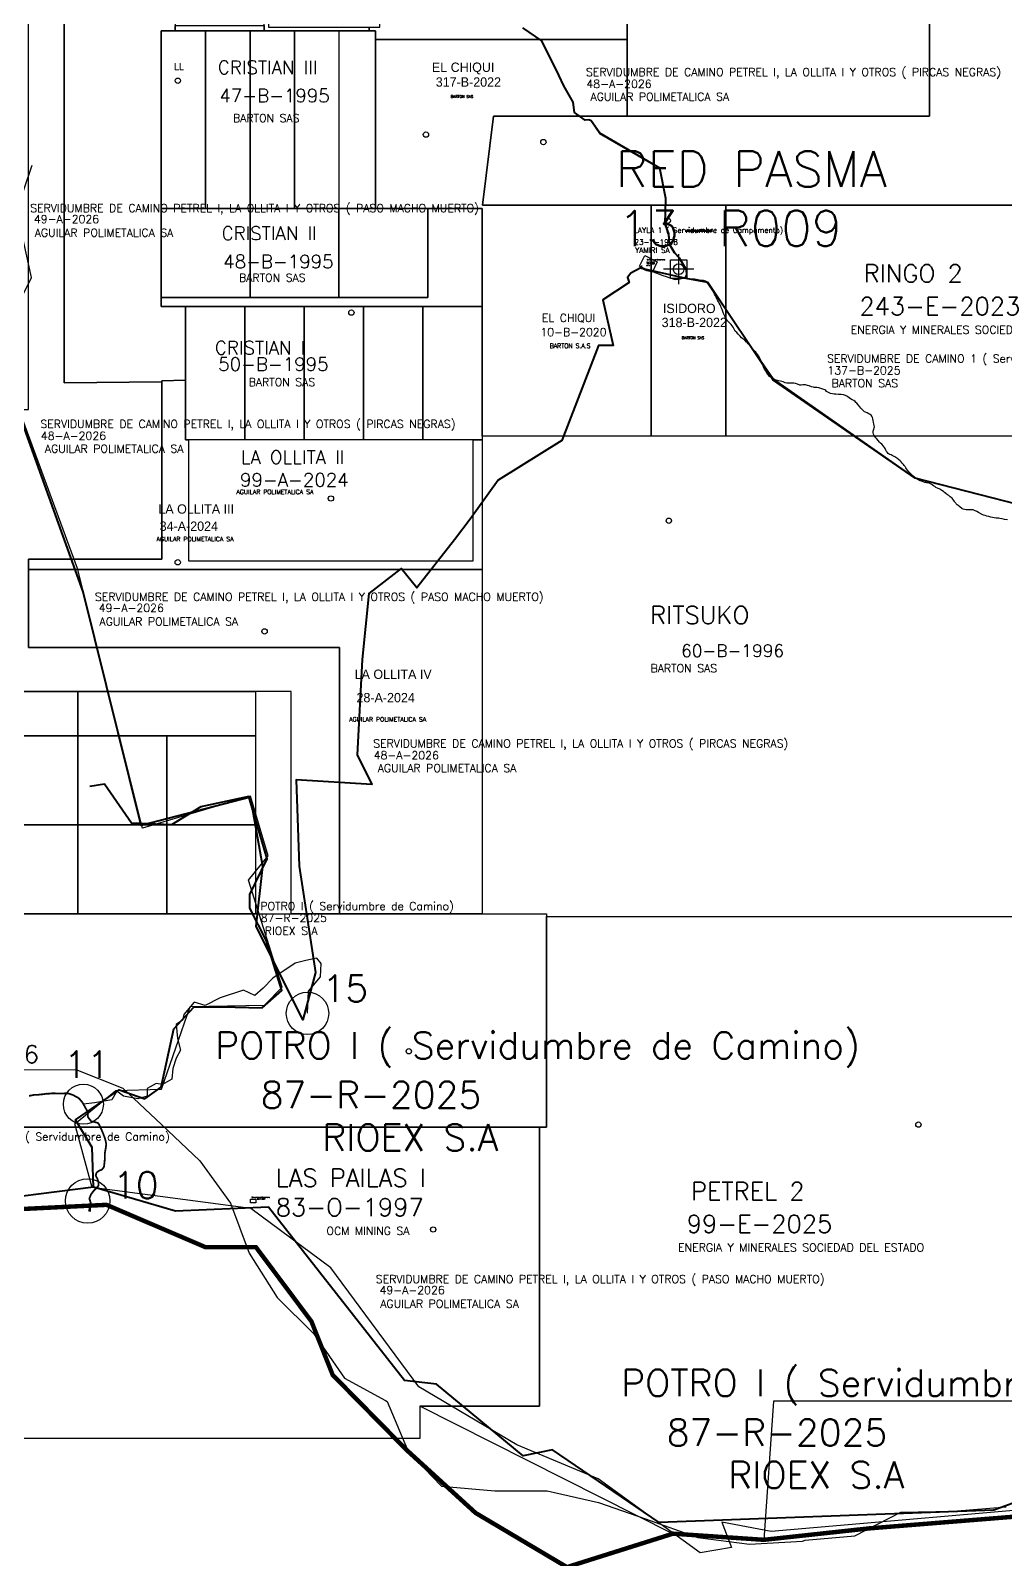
# Model space of a CAD drawing. Header units: metres. Extents: x -4406421 to 6012633, y 6449185 to 13337258.
# Drawn here: x 2451534 to 2462495, y 6853562 to 6870754 of the extents above; entities that cross this region are included whole.
import ezdxf

# ---------------------------------------------------------------- set-up
doc = ezdxf.new("R2010")
doc.units = ezdxf.units.M
doc.header["$LTSCALE"] = 20
doc.header["$MEASUREMENT"] = 0
doc.linetypes.add('CENTER', pattern=[2, 1.25, -0.25, 0.25, -0.25])
for name, color, linetype in [('CATEOS', 7, 'CONTINUOUS'), ('LIMDEP', 9, 'CONTINUOUS'), ('LIMITES', 119, 'CONTINUOUS'), ('MANIFEST', 1, 'CONTINUOUS'), ('MANIFEST-TEMP', 3, 'CONTINUOUS'), ('MINAS', 76, 'CONTINUOUS'), ('P.A.S.M.A puntos', 241, 'CONTINUOUS'), ('SERVIDUMBRE', 44, 'CONTINUOUS')]:
    doc.layers.add(name, color=color, linetype=linetype)
doc.layers.add('DEMASIA', color=7, linetype='CONTINUOUS', true_color=0xdefd91)
doc.layers.add('TITULARES', color=7, linetype='CONTINUOUS', true_color=0x04fbc6)
doc.styles.add('ROMANS', font='romans.shx', dxfattribs={"oblique": 1.17516e-08, "height": 3})

msp = doc.modelspace()

# ---------------------------------------------------------------- linework, layer by layer
at = {"layer": 'CATEOS', "color": 0, "ltscale": 100}
msp.add_lwpolyline([(2455411, 6870652), (2458241, 6870652), (2458241, 6869792), (2456741, 6869792), (2456616, 6868792), (2458511, 6868792), (2458511, 6866192), (2456611, 6866192), (2456611, 6868752), (2455411, 6868752)], close=True, dxfattribs=at)
at = {"layer": 'DEMASIA', "ltscale": 100}
for points in [[(2454161, 6874809), (2455459, 6874809), (2455459, 6874792), (2454211, 6874792), (2454211, 6870792), (2455342, 6870792), (2455341, 6870752), (2454161, 6870752)], [(2453161, 6870809), (2454161, 6870809), (2454161, 6870752), (2453161, 6870752)]]:
    msp.add_lwpolyline(points, close=True, dxfattribs=at)
at = {"layer": 'LIMDEP', "linetype": 'Continuous'}
msp.add_lwpolyline([(2451455, 6859067), (2452043, 6859069), (2452573, 6858861), (2453005, 6858452), (2453438, 6858044), (2453783, 6857569), (2453991, 6857004), (2454306, 6856507), (2454720, 6856098), (2455064, 6855601), (2455526, 6855347), (2455545, 6855336), (2455773, 6854794), (2455773, 6854783), (2456156, 6854385), (2456754, 6854332), (2457342, 6854334), (2457920, 6854203), (2458450, 6854017), (2459038, 6853808), (2459617, 6853733), (2460214, 6853768), (2460243, 6853779), (2460801, 6853825), (2461320, 6854093), (2461908, 6854106), (2462505, 6854152)], dxfattribs=at)
at = {"layer": 'LIMITES', "linetype": 'CENTER', "ltscale": 1500, "const_width": 50, "flags": 128}
msp.add_lwpolyline([(2436490, 6858395), (2437459, 6858060), (2438173, 6857823), (2438837, 6857300), (2439468, 6857089), (2440415, 6857044), (2441586, 6856747), (2442892, 6857137), (2443745, 6857752), (2444753, 6858153), (2446522, 6857777), (2447432, 6857516), (2449125, 6856270), (2449748, 6856224), (2450775, 6857469), (2452388, 6857549), (2453498, 6857074), (2454069, 6857072), (2454692, 6856238), (2454931, 6855636), (2455757, 6854797), (2456538, 6854084), (2457565, 6853475), (2458757, 6853851), (2459780, 6853782), (2460968, 6853911), (2462854, 6854063), (2464452, 6854512), (2466110, 6854612), (2467611, 6855295), (2468767, 6856204), (2469345, 6857161), (2470008, 6857756)], dxfattribs=at)
at = {"layer": 'MANIFEST', "ltscale": 100}
for points in [[(2456741, 6869792), (2461641, 6869792), (2461641, 6874659), (2463211, 6875603), (2462241, 6877292), (2461641, 6877028), (2461641, 6877440), (2464139, 6877436), (2464147, 6877292), (2462788, 6877292), (2462617, 6876929), (2465759, 6876929), (2465759, 6875054), (2462611, 6875054), (2462611, 6872054), (2467000, 6872054), (2467000, 6867397), (2464467, 6867397), (2464467, 6868792), (2456616, 6868792)], [(2451709, 6874809), (2452350, 6875269), (2452722, 6875409), (2457911, 6875409), (2457911, 6874792), (2458241, 6874218), (2458241, 6870652), (2455411, 6870652), (2455411, 6870752), (2455341, 6870752), (2455342, 6870792), (2455461, 6870792), (2455459, 6874792), (2455459, 6874792), (2455459, 6874809)], [(2451509, 6874809), (2453161, 6874809), (2453161, 6873792), (2451911, 6873792), (2451911, 6866792), (2453009, 6866802), (2453009, 6864809), (2451509, 6864809), (2451509, 6863815), (2455009, 6863815), (2455009, 6860823), (2454465, 6860823), (2454465, 6863323), (2446065, 6863323), (2446065, 6863492), (2447509, 6863492), (2447509, 6864492), (2449509, 6864492), (2449509, 6865492), (2450509, 6865492), (2450509, 6866492), (2451509, 6866492)], [(2451911, 6873792), (2453161, 6873792), (2453161, 6870752), (2453002, 6870752), (2453002, 6867652), (2453277, 6867652), (2453277, 6866822), (2453009, 6866816), (2453009, 6866802), (2451911, 6866792)], [(2459351, 6866192), (2459351, 6868792), (2464467, 6868792), (2464467, 6866192)], [(2459351, 6868792), (2464467, 6868792), (2464467, 6866192), (2459351, 6866192)], [(2456611, 6866192), (2456611, 6860823), (2457334, 6860823), (2457334, 6860792), (2462611, 6860792), (2462611, 6866192)], [(2451509, 6864692), (2456611, 6864692), (2456611, 6860823), (2455009, 6860823), (2455009, 6863815), (2451509, 6863815)], [(2457334, 6860791), (2462794, 6860791), (2462794, 6855340), (2459889, 6855340), (2459780, 6853782), (2458757, 6853851), (2455910, 6855285), (2457257, 6855285), (2457257, 6858422), (2457334, 6858422)]]:
    msp.add_lwpolyline(points, close=True, dxfattribs=at)
at = {"layer": 'MANIFEST', "color": 1, "ltscale": 100}
for points in [[(2458241, 6874218), (2458911, 6873052), (2461068, 6874315), (2461641, 6874659), (2461641, 6869792), (2458241, 6869792)], [(2455411, 6870652), (2458241, 6870652), (2458241, 6869792), (2456741, 6869792), (2456616, 6868792), (2458511, 6868792), (2458511, 6866192), (2456611, 6866192), (2456611, 6868752), (2455411, 6868752)], [(2458511, 6868792), (2459351, 6868792), (2459351, 6866192), (2458511, 6866192)], [(2451509, 6864809), (2453009, 6864809), (2453009, 6866816), (2453277, 6866822), (2453277, 6866152), (2453311, 6866152), (2453311, 6864792), (2456511, 6864792), (2456511, 6866152), (2456611, 6866152), (2456611, 6865792), (2456611, 6864692), (2451509, 6864692)], [(2453311, 6866152), (2453311, 6864792), (2456511, 6864792), (2456511, 6866152)]]:
    msp.add_lwpolyline(points, close=True, dxfattribs=at)
at = {"layer": 'MANIFEST', "linetype": 'Continuous'}
for points in [[(2453002, 6870752), (2455411, 6870752), (2455411, 6868752), (2453002, 6868752)], [(2449334, 6858423), (2457257, 6858423), (2457257, 6855285), (2455911, 6855285), (2455911, 6854923), (2449334, 6854923)]]:
    msp.add_lwpolyline(points, close=True, dxfattribs=at)
at = {"layer": 'MANIFEST', "ltscale": 100}
msp.add_lwpolyline([(2454941, 6865492, -1), (2454881, 6865492, -1)], format="xyb", close=True, dxfattribs=at)
at = {"layer": 'MANIFEST'}
msp.add_lwpolyline([(2447334, 6858423), (2447334, 6860823), (2457334, 6860823), (2457334, 6858423), (2447334, 6858423)], dxfattribs=at)
at = {"layer": 'MANIFEST', "color": 1, "ltscale": 100}
for centre in [(2455980, 6869584), (2458699, 6868616), (2453189, 6864774)]:
    msp.add_circle(centre, 30, dxfattribs=at)
at = {"layer": 'MANIFEST', "ltscale": 100}
for centre in [(2457300, 6869500), (2454165, 6863997), (2461517, 6858451)]:
    msp.add_circle(centre, 30, dxfattribs=at)
at = {"layer": 'MANIFEST', "linetype": 'Continuous'}
for centre in [(2455141, 6867582), (2454911, 6865492), (2456061, 6857272)]:
    msp.add_circle(centre, 30, dxfattribs=at)
at = {"layer": 'MANIFEST'}
for centre in [(2458711, 6865242), (2455787, 6859276)]:
    msp.add_circle(centre, 30, dxfattribs=at)
at = {"layer": 'MANIFEST-TEMP', "color": 5, "ltscale": 100}
for points in [[(2459351, 6868792), (2464467, 6868792)], [(2453999, 6861037), (2454196, 6861440), (2453990, 6862139), (2453450, 6862024), (2453119, 6861824), (2452670, 6861841), (2452365, 6862278), (2452201, 6862253)]]:
    msp.add_lwpolyline(points, dxfattribs=at)
at = {"layer": 'MANIFEST-TEMP', "color": 42, "lineweight": 20, "ltscale": 100}
msp.add_lwpolyline([(2478511, 6866102), (2476891, 6865217), (2476415, 6864508), (2474578, 6862821), (2471442, 6863166), (2468827, 6863329), (2467185, 6863687), (2465599, 6864303), (2463401, 6865229), (2461491, 6865718), (2459888, 6866837), (2459130, 6867931), (2458908, 6867966)], dxfattribs=at)
at = {"layer": 'MINAS', "ltscale": 100}
for points in [[(2453002, 6868752), (2453002, 6870752), (2453502, 6870752), (2453502, 6868752)], [(2453502, 6868752), (2453502, 6870752), (2454002, 6870752), (2454002, 6868752)], [(2454002, 6868752), (2454002, 6870752), (2454502, 6870752), (2454502, 6868752)], [(2454502, 6868752), (2454502, 6870752), (2455002, 6870752), (2455002, 6868752)], [(2455411, 6870752), (2455341, 6870752), (2455002, 6870752), (2455002, 6868752), (2455411, 6868752)], [(2453002, 6868752), (2454002, 6868752), (2454002, 6867752), (2453002, 6867752)], [(2456002, 6868752), (2456611, 6868752), (2456611, 6867652), (2453002, 6867652), (2453002, 6867752), (2456002, 6867752), (2456002, 6868752)], [(2454002, 6868752), (2455002, 6868752), (2455002, 6867752), (2454002, 6867752)], [(2455002, 6868752), (2456002, 6868752), (2456002, 6867752), (2455002, 6867752)], [(2453277, 6867652), (2453944, 6867652), (2453944, 6866152), (2453277, 6866152)], [(2453944, 6867652), (2454611, 6867652), (2454611, 6866152), (2453944, 6866152)], [(2454611, 6867652), (2455277, 6867652), (2455277, 6866152), (2454611, 6866152)], [(2455277, 6867652), (2455944, 6867652), (2455944, 6866152), (2455277, 6866152)], [(2455944, 6867652), (2456611, 6867652), (2456611, 6866152), (2455944, 6866152)], [(2452065, 6862823), (2450065, 6862823), (2450065, 6863323), (2452065, 6863323)], [(2454065, 6862823), (2452065, 6862823), (2452065, 6863323), (2454065, 6863323)], [(2454065, 6863323), (2454065, 6860823), (2454465, 6860823), (2454465, 6863323)], [(2451065, 6861823), (2451065, 6862823), (2452065, 6862823), (2452065, 6861823)], [(2452065, 6861823), (2452065, 6862823), (2453065, 6862823), (2453065, 6861823)], [(2453065, 6861823), (2453065, 6862823), (2454065, 6862823), (2454065, 6861823)], [(2451065, 6860823), (2451065, 6861823), (2452065, 6861823), (2452065, 6860823)], [(2452065, 6860823), (2452065, 6861823), (2453065, 6861823), (2453065, 6860823)], [(2453065, 6860823), (2453065, 6861823), (2454065, 6861823), (2454065, 6860823)]]:
    msp.add_lwpolyline(points, close=True, dxfattribs=at)
msp.add_circle((2453190, 6870190), 30, dxfattribs=at)
msp.add_circle((2453190, 6870190), 30, dxfattribs=at)
msp.add_circle((2453190, 6870190), 30, dxfattribs=at)
at = {"layer": 'P.A.S.M.A puntos', "ltscale": 100}
for p, q in [((2458821, 6868239), (2458821, 6867901)), ((2458821, 6868239), (2458821, 6867901)), ((2458990, 6868070), (2458652, 6868070)), ((2458990, 6868070), (2458652, 6868070))]:
    msp.add_line(p, q, dxfattribs=at)
msp.add_lwpolyline([(2458728, 6868176), (2458914, 6868176), (2458914, 6867964), (2458728, 6867964)], close=True, dxfattribs=at)
msp.add_lwpolyline([(2458728, 6868176), (2458914, 6868176), (2458914, 6867964), (2458728, 6867964)], close=True, dxfattribs=at)
msp.add_circle((2458821, 6868070), 60, dxfattribs=at)
msp.add_circle((2458821, 6868070), 60, dxfattribs=at)
at = {"layer": 'SERVIDUMBRE', "color": 33, "lineweight": 40, "ltscale": 100}
msp.add_lwpolyline([(2463352, 6865239), (2461480, 6865721), (2459881, 6866828), (2459149, 6867919), (2458907, 6867966), (2458907, 6867966), (2458900, 6867984), (2458913, 6868008), (2458910, 6868064), (2458829, 6868196), (2458773, 6868257), (2458719, 6868353), (2458709, 6868469), (2458670, 6868579), (2458676, 6868867), (2458610, 6869208), (2457934, 6869598), (2457838, 6869739), (2457812, 6869749), (2457771, 6869746), (2457651, 6869834), (2457635, 6869948), (2457529, 6870131), (2457473, 6870253), (2457281, 6870639), (2457070, 6870784)], dxfattribs=at)
at = {"layer": 'SERVIDUMBRE', "color": 42, "lineweight": 40, "ltscale": 100}
for points in [[(2458908, 6867966), (2458900, 6867984), (2458913, 6868008), (2458910, 6868064), (2458829, 6868196), (2458773, 6868255), (2458719, 6868353), (2458709, 6868465), (2458670, 6868579), (2458676, 6868867), (2458610, 6869208), (2457933, 6869600), (2457837, 6869740), (2457813, 6869749), (2457771, 6869747), (2457651, 6869834), (2457635, 6869948), (2457529, 6870132), (2457473, 6870253), (2457281, 6870639), (2457070, 6870784)], [(2458907, 6867966), (2458387, 6868083), (2458282, 6868025), (2458247, 6867976), (2458264, 6867922), (2457968, 6867726), (2458083, 6867213), (2457920, 6867213), (2457509, 6866144), (2456790, 6865697), (2456478, 6865261), (2456300, 6865026), (2455878, 6864487), (2455700, 6864703), (2455339, 6864422), (2455264, 6863683), (2455208, 6862609), (2455371, 6862277), (2454520, 6862330), (2454553, 6861358), (2454736, 6860160), (2454594, 6859631), (2454072, 6860681), (2454146, 6861353), (2454006, 6862132), (2452777, 6861813), (2452127, 6864443), (2451046, 6867437)]]:
    msp.add_lwpolyline(points, dxfattribs=at)
at = {"layer": 'SERVIDUMBRE', "color": 42, "lineweight": 30, "ltscale": 100}
for points in [[(2451253, 6867386), (2451544, 6867978), (2451381, 6868729), (2451553, 6869240)], [(2463409, 6854184), (2459862, 6853877), (2459308, 6853982), (2459417, 6853697), (2459063, 6853634), (2457918, 6854467), (2457003, 6854849), (2455900, 6855504), (2454912, 6856841), (2454012, 6857508), (2452227, 6857743), (2452032, 6858458), (2452493, 6858835), (2453007, 6858851), (2453328, 6859780), (2454163, 6859794), (2454362, 6859998), (2453984, 6861200), (2454207, 6861475), (2454008, 6862146), (2452793, 6861783), (2452061, 6864703), (2451053, 6867439)]]:
    msp.add_lwpolyline(points, dxfattribs=at)
at = {"layer": 'SERVIDUMBRE', "ltscale": 100}
for points in [[(2458441, 6868224), (2458581, 6868154), (2458522, 6868034), (2458381, 6868103)], [(2454008, 6857612), (2454068, 6857612), (2454068, 6857572), (2454008, 6857572)]]:
    msp.add_lwpolyline(points, close=True, dxfattribs=at)
at = {"layer": 'SERVIDUMBRE'}
msp.add_lwpolyline([(2462519, 6865253), (2462486, 6865256), (2462457, 6865262), (2462433, 6865268), (2462417, 6865270), (2462400, 6865271), (2462390, 6865272), (2462368, 6865276), (2462333, 6865283), (2462308, 6865290), (2462287, 6865294), (2462267, 6865299), (2462250, 6865306), (2462227, 6865316), (2462194, 6865333), (2462172, 6865344), (2462148, 6865357), (2462131, 6865364), (2462111, 6865366), (2462072, 6865366), (2462053, 6865366), (2462034, 6865368), (2462020, 6865372), (2462005, 6865381), (2461983, 6865397), (2461964, 6865412), (2461952, 6865422), (2461943, 6865431), (2461936, 6865440), (2461928, 6865449), (2461923, 6865458), (2461914, 6865470), (2461905, 6865484), (2461897, 6865494), (2461885, 6865503), (2461873, 6865512), (2461858, 6865524), (2461845, 6865534), (2461826, 6865549), (2461812, 6865559), (2461798, 6865569), (2461781, 6865581), (2461770, 6865589), (2461759, 6865595), (2461732, 6865607), (2461712, 6865617), (2461700, 6865626), (2461688, 6865635), (2461673, 6865646), (2461661, 6865654), (2461647, 6865660), (2461628, 6865667), (2461611, 6865669), (2461600, 6865670), (2461589, 6865672), (2461569, 6865680), (2461552, 6865687), (2461552, 6865687), (2461538, 6865692), (2461521, 6865699), (2461509, 6865705), (2461496, 6865714), (2461474, 6865730), (2461455, 6865745), (2461442, 6865757), (2461420, 6865781), (2461407, 6865797), (2461395, 6865812), (2461384, 6865825), (2461376, 6865838), (2461367, 6865850), (2461358, 6865862), (2461348, 6865873), (2461334, 6865889), (2461323, 6865903), (2461316, 6865910), (2461311, 6865916), (2461294, 6865930), (2461285, 6865938), (2461276, 6865945), (2461264, 6865952), (2461251, 6865959), (2461223, 6865975), (2461210, 6865982), (2461197, 6865987), (2461187, 6865992), (2461177, 6865999), (2461166, 6866011), (2461159, 6866021), (2461152, 6866037), (2461143, 6866053), (2461135, 6866065), (2461123, 6866081), (2461104, 6866101), (2461092, 6866113), (2461079, 6866127), (2461065, 6866143), (2461048, 6866163), (2461039, 6866175), (2461030, 6866187), (2461020, 6866201), (2461012, 6866217), (2461008, 6866232), (2461009, 6866248), (2461012, 6866260), (2461015, 6866272), (2461021, 6866288), (2461022, 6866299), (2461019, 6866314), (2461015, 6866330), (2461011, 6866345), (2461007, 6866369), (2461003, 6866387), (2461000, 6866404), (2460994, 6866419), (2460986, 6866429), (2460975, 6866437), (2460961, 6866445), (2460942, 6866454), (2460922, 6866461), (2460910, 6866467), (2460902, 6866473), (2460886, 6866492), (2460871, 6866508), (2460857, 6866524), (2460841, 6866544), (2460825, 6866562), (2460814, 6866573), (2460804, 6866581), (2460790, 6866592), (2460772, 6866603), (2460772, 6866603), (2460754, 6866614), (2460739, 6866624), (2460722, 6866636), (2460711, 6866644), (2460696, 6866651), (2460676, 6866656), (2460647, 6866661), (2460620, 6866662), (2460589, 6866664), (2460570, 6866666), (2460551, 6866670), (2460528, 6866674), (2460512, 6866679), (2460499, 6866686), (2460485, 6866696), (2460477, 6866705), (2460463, 6866715), (2460452, 6866719), (2460419, 6866729), (2460397, 6866736), (2460374, 6866739), (2460350, 6866740), (2460336, 6866742), (2460316, 6866748), (2460289, 6866757), (2460271, 6866764), (2460247, 6866770), (2460231, 6866771), (2460217, 6866771), (2460199, 6866768), (2460182, 6866767), (2460158, 6866777), (2460135, 6866785), (2460116, 6866789), (2460094, 6866789), (2460068, 6866787), (2460054, 6866787), (2460036, 6866788), (2460019, 6866793), (2459998, 6866802), (2459980, 6866809), (2459965, 6866812), (2459944, 6866815), (2459931, 6866817), (2459917, 6866821), (2459903, 6866828), (2459883, 6866840), (2459858, 6866855), (2459842, 6866865), (2459830, 6866878), (2459818, 6866894), (2459809, 6866907), (2459797, 6866930), (2459787, 6866946), (2459780, 6866962), (2459772, 6866983), (2459763, 6867006), (2459752, 6867031), (2459742, 6867054), (2459731, 6867078), (2459724, 6867092), (2459712, 6867108), (2459699, 6867124), (2459688, 6867136), (2459670, 6867153), (2459654, 6867171), (2459637, 6867193), (2459620, 6867212), (2459604, 6867230), (2459594, 6867241), (2459585, 6867250), (2459564, 6867271), (2459544, 6867286), (2459529, 6867300), (2459511, 6867317), (2459490, 6867338), (2459475, 6867357), (2459458, 6867374), (2459449, 6867388), (2459442, 6867402), (2459433, 6867418), (2459421, 6867435), (2459411, 6867449), (2459391, 6867467), (2459372, 6867489), (2459361, 6867502), (2459350, 6867522), (2459340, 6867541), (2459333, 6867557), (2459326, 6867574), (2459317, 6867594), (2459309, 6867618), (2459300, 6867640), (2459294, 6867654), (2459288, 6867669), (2459276, 6867690), (2459270, 6867703), (2459262, 6867716), (2459250, 6867738), (2459243, 6867755), (2459234, 6867772), (2459226, 6867790), (2459217, 6867809), (2459208, 6867822), (2459197, 6867840), (2459176, 6867875), (2459161, 6867893), (2459147, 6867909), (2459137, 6867925), (2459122, 6867935), (2459101, 6867942), (2459057, 6867948), (2458998, 6867957), (2458948, 6867962), (2458906, 6867966), (2458889, 6867967), (2458871, 6867966), (2458837, 6867958), (2458811, 6867953), (2458790, 6867952), (2458772, 6867955), (2458751, 6867962), (2458715, 6867973), (2458683, 6867986), (2458647, 6867997), (2458618, 6868007), (2458592, 6868017), (2458557, 6868031), (2458543, 6868036), (2458520, 6868041), (2458481, 6868047), (2458465, 6868051), (2458445, 6868059), (2458422, 6868069), (2458414, 6868079), (2458407, 6868095), (2458408, 6868112)], dxfattribs=at)
at = {"layer": 'SERVIDUMBRE', "lineweight": 40, "ltscale": 100}
for points in [[(2453999, 6861037), (2454196, 6861440), (2453990, 6862139), (2453450, 6862024), (2453119, 6861824), (2452670, 6861841), (2452365, 6862278), (2452201, 6862253)], [(2452240, 6857746), (2452226, 6858193), (2452038, 6858505), (2452530, 6858841), (2452820, 6858742), (2453004, 6858873), (2453145, 6859528), (2453368, 6859770), (2453685, 6859777), (2454140, 6859766), (2454360, 6859958), (2454184, 6860525), (2453999, 6860886), (2453999, 6861037)], [(2465129, 6855120), (2462364, 6854115), (2458601, 6853977), (2457403, 6854793), (2457074, 6854728), (2456099, 6855533), (2455739, 6855573), (2454209, 6857521), (2453162, 6857479), (2452240, 6857746), (2450825, 6857567), (2449713, 6856428), (2448994, 6856516), (2445581, 6858546), (2444297, 6858704), (2442558, 6858064), (2440512, 6858216)]]:
    msp.add_lwpolyline(points, dxfattribs=at)
at = {"layer": 'SERVIDUMBRE', "ltscale": 100}
for points in [[(2454648, 6859703), (2454659, 6859950), (2454794, 6860112), (2454800, 6860261), (2454752, 6860324), (2454629, 6860297), (2454508, 6860267), (2454258, 6860098), (2454150, 6859984), (2454057, 6859903), (2453927, 6859963), (2453666, 6859876), (2453498, 6859789), (2453373, 6859827), (2453259, 6859691), (2453242, 6859626), (2453172, 6859577), (2453188, 6859420), (2453221, 6859289), (2453172, 6859197), (2453133, 6859082), (2453122, 6858962), (2453019, 6858903), (2452948, 6858914), (2452845, 6858859), (2452845, 6858772), (2452742, 6858740), (2452579, 6858772), (2452503, 6858827), (2452448, 6858729), (2452253, 6858696), (2452128, 6858680)], [(2451518, 6858775), (2451541, 6858778), (2451573, 6858786), (2451613, 6858785), (2451643, 6858790), (2451680, 6858793), (2451715, 6858799), (2451730, 6858798), (2451781, 6858803), (2451855, 6858801), (2451955, 6858803), (2452015, 6858782), (2452077, 6858748), (2452117, 6858701), (2452157, 6858630), (2452170, 6858607), (2452178, 6858564), (2452179, 6858539), (2452187, 6858525), (2452216, 6858488), (2452244, 6858483), (2452291, 6858470), (2452307, 6858449), (2452335, 6858386), (2452351, 6858349), (2452368, 6858302), (2452379, 6858264), (2452384, 6858235), (2452383, 6858214), (2452377, 6858173), (2452370, 6858135), (2452370, 6858079), (2452366, 6858032), (2452359, 6857973), (2452336, 6857945), (2452308, 6857934), (2452281, 6857916), (2452273, 6857902), (2452267, 6857879), (2452275, 6857860), (2452284, 6857848), (2452299, 6857796), (2452298, 6857767), (2452286, 6857749), (2452243, 6857706), (2452213, 6857665), (2452195, 6857620), (2452210, 6857570), (2452185, 6857475)]]:
    msp.add_lwpolyline(points, dxfattribs=at)
at = {"layer": 'SERVIDUMBRE', "linetype": 'Continuous', "const_width": 20}
msp.add_lwpolyline([(2451518, 6858775), (2451541, 6858778), (2451573, 6858786), (2451613, 6858785), (2451643, 6858790), (2451680, 6858793), (2451715, 6858799), (2451730, 6858798), (2451781, 6858803), (2451855, 6858801), (2451955, 6858803), (2452015, 6858782), (2452077, 6858748), (2452117, 6858701), (2452157, 6858630), (2452170, 6858607), (2452178, 6858564), (2452179, 6858539), (2452187, 6858525), (2452216, 6858488), (2452244, 6858483), (2452291, 6858470), (2452307, 6858449), (2452335, 6858386), (2452351, 6858349), (2452368, 6858302), (2452379, 6858264), (2452384, 6858235), (2452383, 6858214), (2452377, 6858173), (2452370, 6858135), (2452370, 6858079), (2452366, 6858032), (2452359, 6857973), (2452336, 6857945), (2452308, 6857934), (2452281, 6857916), (2452273, 6857902), (2452267, 6857879), (2452275, 6857860), (2452284, 6857848), (2452299, 6857796), (2452298, 6857767), (2452286, 6857749), (2452243, 6857706), (2452213, 6857665), (2452195, 6857620), (2452210, 6857570), (2452202, 6857472)], dxfattribs=at)
at = {"layer": 'SERVIDUMBRE', "color": 0, "ltscale": 100}
for centre, radius in [((2454648, 6859702), 239), ((2452128, 6858680), 225), ((2452176, 6857593), 250)]:
    msp.add_circle(centre, radius, dxfattribs=at)

# ---------------------------------------------------------------- texts
at = {"layer": 'CATEOS', "linetype": 'Continuous', "style": 'ROMANS', "oblique": 0}
for s, p in [('10-B-2020', (2457266, 6867318)), ('EL CHIQUI', (2457284, 6867478))]:
    msp.add_text(s, height=90, dxfattribs=at).set_placement(p)
at = {"layer": 'MANIFEST', "color": 1}
for s, p in [('EL CHIQUI', (2456047, 6870289)), ('317-B-2022', (2456090, 6870123)), ('ISIDORO', (2458644, 6867577)), ('318-B-2022', (2458630, 6867419)), ('LA OLLITA III', (2452971, 6865321)), ('34-A-2024', (2452986, 6865128)), ('LA OLLITA IV', (2455178, 6863463)), ('28-A-2024', (2455199, 6863200))]:
    msp.add_text(s, height=105, dxfattribs=at).set_placement(p)
at = {"layer": 'MANIFEST', "linetype": 'Continuous', "style": 'ROMANS', "oblique": 0}
for s, height, p in [('RINGO 2', 200, (2460901, 6867923)), ('243-E-2023', 200, (2460854, 6867554)), ('LA OLLITA II', 150, (2453897, 6865882)), ('99-A-2024', 150, (2453889, 6865626)), ('RITSUKO', 200, (2458502, 6864081)), ('31-E-1996', 200, (2449992, 6859142)), ('LAS PAILAS I', 200, (2454291, 6857753)), ('PETREL 2', 200, (2458960, 6857603)), ('83-O-1997', 200, (2454291, 6857422)), ('99-E-2025', 200, (2458912, 6857234))]:
    msp.add_text(s, height=height, dxfattribs=at).set_placement(p)
at = {"layer": 'MANIFEST', "style": 'ROMANS'}
msp.add_text('60-B-1996', height=140, dxfattribs=at).set_placement((2458849, 6863710))
at = {"layer": 'MINAS', "linetype": 'Continuous', "style": 'ROMANS', "oblique": 0}
msp.add_text('LL', height=75, rotation=0, dxfattribs=at).set_placement((2453148, 6870311))
for s, height, p in [('LL', 75, (2453148, 6870311)), ('LL', 75, (2453148, 6870311)), ('CRISTIAN III', 150, (2453640, 6870265)), ('47-B-1995', 150, (2453657, 6869947)), ('CRISTIAN II', 150, (2453683, 6868399)), ('48-B-1995', 150, (2453700, 6868081)), ('CRISTIAN I', 150, (2453607, 6867112)), ('50-B-1995', 150, (2453644, 6866928))]:
    msp.add_text(s, height=height, dxfattribs=at).set_placement(p)
at = {"layer": 'P.A.S.M.A puntos', "linetype": 'Continuous', "style": 'ROMANS', "oblique": 0}
for s, p in [('RED PASMA', (2458113, 6868996)), ('13-R009', (2458139, 6868330))]:
    msp.add_text(s, height=400, dxfattribs=at).set_placement(p)
at = {"layer": 'SERVIDUMBRE', "linetype": 'Continuous', "style": 'ROMANS', "oblique": 0}
for s, height, p in [('SERVIDUMBRE DE CAMINO PETREL I, LA OLLITA I Y OTROS ( PIRCAS NEGRAS)', 90, (2457779, 6870242)), ('48-A-2026', 90, (2457784, 6870109)), ('AGUILAR POLIMETALICA SA', 90, (2457830, 6869965)), ('SERVIDUMBRE DE CAMINO PETREL I, LA OLLITA I Y OTROS ( PASO MACHO MUERTO)', 90, (2451530, 6868713)), ('49-A-2026', 90, (2451572, 6868589)), ('AGUILAR POLIMETALICA SA', 90, (2451581, 6868436)), ('LAYLA 1 ( Servidumbre de Campamento)', 60, (2458319, 6868479)), ('LAYLA 1 ( Servidumbre de Campamento)', 60, (2458319, 6868479)), ('23-Y-1998', 60, (2458324, 6868346)), ('23-Y-1998', 60, (2458324, 6868346)), ('YAMIRI SA', 60, (2458332, 6868254)), ('YAMIRI SA', 60, (2458332, 6868254)), ('SERVIDUMBRE DE CAMINO 1 ( Servidumbre de Camino)', 90, (2460489, 6867020)), ('137-B-2025', 90, (2460494, 6866887)), ('BARTON SAS', 90, (2460540, 6866743)), ('SERVIDUMBRE DE CAMINO PETREL I, LA OLLITA I Y OTROS ( PIRCAS NEGRAS)', 90, (2451645, 6866285)), ('48-A-2026', 90, (2451650, 6866152)), ('AGUILAR POLIMETALICA SA', 90, (2451695, 6866007)), ('SERVIDUMBRE DE CAMINO PETREL I, LA OLLITA I Y OTROS ( PASO MACHO MUERTO)', 90, (2452258, 6864341)), ('49-A-2026', 90, (2452300, 6864216)), ('AGUILAR POLIMETALICA SA', 90, (2452309, 6864063)), ('SERVIDUMBRE DE CAMINO PETREL I, LA OLLITA I Y OTROS ( PIRCAS NEGRAS)', 90, (2455387, 6862692)), ('48-A-2026', 90, (2455392, 6862559)), ('AGUILAR POLIMETALICA SA', 90, (2455438, 6862415)), ('POTRO I ( Servidumbre de Camino)', 90, (2454118, 6860863)), ('87-R-2025', 90, (2454123, 6860730)), ('RIOEX S.A', 90, (2454168, 6860585)), ('POTRO I ( Servidumbre de Camino)', 300, (2453609, 6859192)), ('87-R-2025', 300, (2454121, 6858636)), ('RIOEX S.A', 300, (2454814, 6858157)), ('LAS PAILAS ( Servidumbre de Camino)', 90, (2450743, 6858271)), ('SERVIDUMBRE DE CAMINO PETREL I, LA OLLITA I Y OTROS ( PASO MACHO MUERTO)', 90, (2455416, 6856669)), ('49-A-2026', 90, (2455458, 6856545)), ('AGUILAR POLIMETALICA SA', 90, (2455466, 6856392)), ('POTRO I ( Servidumbre de Camino)', 300, (2458174, 6855396)), ('87-R-2025', 300, (2458686, 6854839)), ('RIOEX S.A', 300, (2459379, 6854361))]:
    msp.add_text(s, height=height, dxfattribs=at).set_placement(p)
at = {"layer": 'SERVIDUMBRE', "ltscale": 100, "style": 'ROMANS'}
for s, height, p in [('BARTON SA', 5, (2458459, 6868108)), ('CAMPAMENTO', 10, (2458463, 6868144)), ('138-B-2021', 10, (2458462, 6868128)), ('Servidumbre de Campamento', 10, (2458465, 6868172)), ('Servidumbre de Campamento', 10, (2454022, 6857629)), ('253-M-2024', 10, (2454079, 6857610))]:
    msp.add_text(s, height=height, dxfattribs=at).set_placement(p)
at = {"layer": 'SERVIDUMBRE', "color": 0, "linetype": 'Continuous', "style": 'ROMANS', "oblique": 0}
for s, p in [('15', (2454816, 6859832)), ('11', (2451911, 6858977)), ('10', (2452460, 6857621))]:
    msp.add_text(s, height=300, dxfattribs=at).set_placement(p)
at = {"layer": 'TITULARES', "color": 160, "linetype": 'Continuous', "style": 'ROMANS'}
for s, height, p in [('BARTON SAS', 30, (2456260, 6869996)), ('BARTON SAS', 90, (2453810, 6869724)), ('BARTON SAS', 90, (2453878, 6867930)), ('ENERGIA Y MINERALES SOCIEDAD DEL ESTADO', 90, (2460756, 6867344)), ('BARTON S.A.S', 50, (2457372, 6867183)), ('BARTON SAS', 30, (2458857, 6867284)), ('BARTON SAS', 90, (2453986, 6866756)), ('AGUILAR POLIMETALICA SA', 50, (2453849, 6865541)), ('AGUILAR POLIMETALICA SA', 50, (2452951, 6865011)), ('BARTON SAS', 90, (2458505, 6863538)), ('AGUILAR POLIMETALICA SA', 50, (2455117, 6862983)), ('OCM MINING SA', 90, (2454861, 6857211)), ('ENERGIA Y MINERALES SOCIEDAD DEL ESTADO', 90, (2458815, 6857024))]:
    msp.add_text(s, height=height, dxfattribs=at).set_placement(p)

doc.saveas('drawing.dxf')
